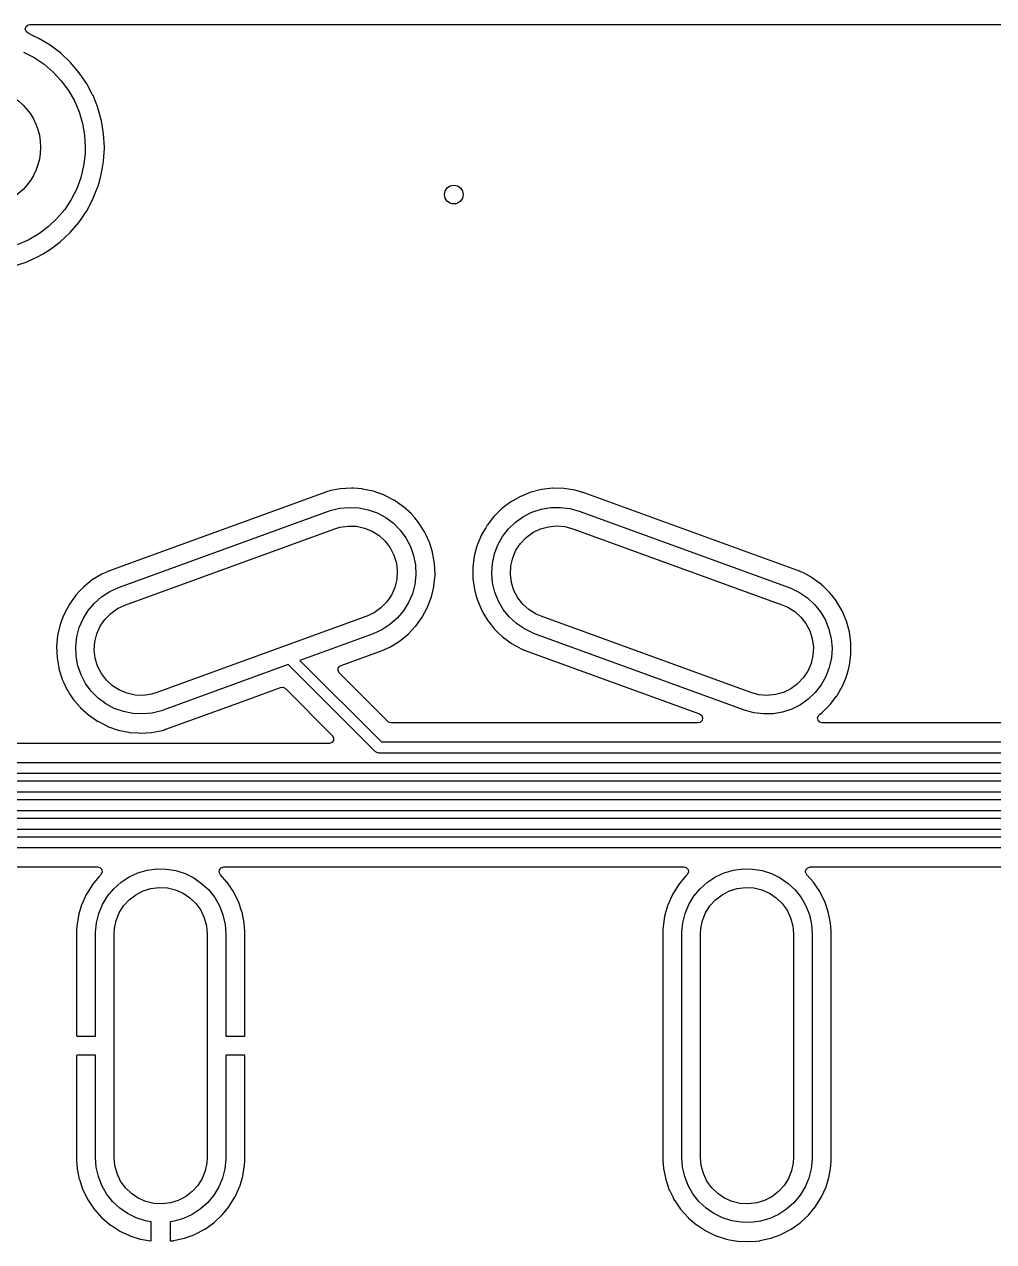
# Model space of a CAD drawing. Extents: x 14 to 417, y -165 to -100.
# Drawn here: x 140.86 to 166.9, y -132.26 to -99.57 of the extents above; entities that cross this region are included whole.
import ezdxf

# ---------------------------------------------------------------- set-up
doc = ezdxf.new("R2010")
doc.units = 0
doc.layers.add('BLACK', color=7, linetype='CONTINUOUS')

msp = doc.modelspace()

# ---------------------------------------------------------------- linework, layer by layer
at = {"layer": 'BLACK', "linetype": 'CONTINUOUS'}
for p, q in [((140.89, -99.6937), (140.911, -99.6257)), ((140.91, -99.762), (140.89, -99.6937)), ((140.911, -99.6257), (140.965, -99.5796)), ((140.965, -99.5796), (141.016, -99.5685)), ((141.016, -99.5685), (189.185, -99.5685)), ((140.963, -99.8088), (140.91, -99.762)), ((141.086, -99.866), (140.963, -99.8088)), ((141.256, -99.9445), (141.086, -99.866)), ((141.258, -99.9462), (141.256, -99.9445)), ((141.559, -100.128), (141.258, -99.9462)), ((141.258, -99.9462), (141.258, -99.9462)), ((140.839, -100.312), (141.125, -100.46)), ((141.562, -100.13), (141.559, -100.128)), ((141.559, -100.128), (141.559, -100.128)), ((141.847, -100.347), (141.562, -100.13)), ((142.107, -100.593), (141.847, -100.347)), ((141.125, -100.46), (141.393, -100.64)), ((141.393, -100.64), (141.638, -100.849)), ((142.339, -100.867), (142.107, -100.593)), ((141.638, -100.849), (141.857, -101.085)), ((142.54, -101.163), (142.339, -100.867)), ((141.857, -101.085), (142.048, -101.345)), ((142.048, -101.345), (142.208, -101.625)), ((142.542, -101.167), (142.54, -101.163)), ((142.678, -101.423), (142.542, -101.167)), ((142.542, -101.167), (142.542, -101.167)), ((142.208, -101.625), (142.334, -101.922)), ((142.708, -101.48), (142.678, -101.423)), ((142.709, -101.483), (142.708, -101.48)), ((142.837, -101.805), (142.709, -101.483)), ((142.334, -101.922), (142.426, -102.231)), ((142.84, -101.813), (142.837, -101.805)), ((142.936, -102.159), (142.84, -101.813)), ((142.426, -102.231), (142.481, -102.548)), ((142.994, -102.512), (142.936, -102.159)), ((142.481, -102.548), (142.5, -102.87)), ((143.013, -102.87), (142.994, -102.512)), ((142.5, -102.87), (142.494, -103.046)), ((142.992, -103.247), (143.013, -102.895)), ((143.013, -102.893), (143.013, -102.87)), ((143.013, -102.895), (143.013, -102.893)), ((142.494, -103.046), (142.456, -103.366)), ((142.973, -103.357), (142.991, -103.254)), ((142.991, -103.251), (142.992, -103.247)), ((142.991, -103.254), (142.991, -103.251)), ((142.991, -103.254), (142.991, -103.254)), ((142.456, -103.366), (142.38, -103.679)), ((142.879, -103.787), (142.931, -103.604)), ((142.931, -103.604), (142.973, -103.357)), ((142.38, -103.679), (142.27, -103.982)), ((142.787, -104.062), (142.832, -103.952)), ((142.832, -103.952), (142.833, -103.949)), ((142.832, -103.952), (142.832, -103.952)), ((142.833, -103.949), (142.843, -103.913)), ((142.843, -103.913), (142.879, -103.787)), ((142.125, -104.27), (141.948, -104.539)), ((142.27, -103.982), (142.125, -104.27)), ((142.53, -104.593), (142.696, -104.284)), ((142.696, -104.284), (142.698, -104.281)), ((142.698, -104.281), (142.787, -104.062)), ((141.948, -104.539), (141.741, -104.787)), ((142.432, -104.737), (142.526, -104.599)), ((142.526, -104.599), (142.528, -104.596)), ((142.526, -104.599), (142.526, -104.599)), ((142.528, -104.596), (142.53, -104.593)), ((142.53, -104.593), (142.53, -104.593)), ((141.741, -104.787), (141.507, -105.009)), ((142.091, -105.163), (142.325, -104.892)), ((142.325, -104.892), (142.432, -104.737)), ((141.249, -105.202), (140.971, -105.365)), ((141.507, -105.009), (141.249, -105.202)), ((141.83, -105.408), (142.091, -105.163)), ((140.971, -105.365), (140.676, -105.494)), ((141.543, -105.623), (141.599, -105.581)), ((141.599, -105.581), (141.742, -105.474)), ((141.742, -105.474), (141.83, -105.408)), ((140.909, -105.955), (141.235, -105.806)), ((141.235, -105.806), (141.349, -105.739)), ((141.349, -105.739), (141.54, -105.625)), ((141.54, -105.625), (141.543, -105.623)), ((141.54, -105.625), (141.54, -105.625)), ((140.569, -106.067), (140.909, -105.955)), ((148.962, -112.13), (143.591, -114.085)), ((148.963, -112.13), (148.962, -112.13)), ((148.962, -112.13), (148.962, -112.13)), ((149.011, -112.115), (148.963, -112.13)), ((149.05, -112.103), (149.011, -112.115)), ((149.053, -112.101), (149.05, -112.103)), ((149.05, -112.103), (149.05, -112.103)), ((149.347, -112.044), (149.053, -112.101)), ((149.647, -112.026), (149.347, -112.044)), ((149.701, -112.03), (149.647, -112.026)), ((149.942, -112.048), (149.701, -112.03)), ((149.946, -112.048), (149.942, -112.048)), ((149.942, -112.048), (149.942, -112.048)), ((149.95, -112.049), (149.946, -112.048)), ((150.236, -112.109), (149.95, -112.049)), ((149.95, -112.049), (149.95, -112.049)), ((150.24, -112.11), (150.236, -112.109)), ((150.236, -112.109), (150.236, -112.109)), ((150.335, -112.143), (150.24, -112.11)), ((154.469, -112.137), (154.339, -112.189)), ((154.474, -112.136), (154.469, -112.137)), ((154.756, -112.065), (154.474, -112.136)), ((154.474, -112.136), (154.474, -112.136)), ((154.76, -112.064), (154.756, -112.065)), ((154.756, -112.065), (154.756, -112.065)), ((154.764, -112.063), (154.76, -112.064)), ((155.054, -112.03), (154.764, -112.063)), ((155.058, -112.029), (155.054, -112.03)), ((155.054, -112.03), (155.054, -112.03)), ((155.063, -112.029), (155.058, -112.029)), ((155.354, -112.034), (155.063, -112.029)), ((155.358, -112.034), (155.354, -112.034)), ((155.655, -112.079), (155.358, -112.034)), ((155.659, -112.08), (155.655, -112.079)), ((155.856, -112.138), (155.659, -112.08)), ((155.659, -112.08), (155.659, -112.08)), ((155.87, -112.142), (155.856, -112.138)), ((155.872, -112.142), (155.87, -112.142)), ((161.683, -114.257), (155.872, -112.142)), ((155.872, -112.142), (155.872, -112.142)), ((150.518, -112.208), (150.335, -112.143)), ((150.523, -112.209), (150.518, -112.208)), ((150.527, -112.211), (150.523, -112.209)), ((150.786, -112.344), (150.527, -112.211)), ((150.527, -112.211), (150.527, -112.211)), ((150.79, -112.346), (150.786, -112.344)), ((150.794, -112.348), (150.79, -112.346)), ((151.034, -112.514), (150.794, -112.348)), ((150.794, -112.348), (150.794, -112.348)), ((153.929, -112.396), (153.69, -112.576)), ((153.986, -112.364), (153.929, -112.396)), ((154.187, -112.251), (153.986, -112.364)), ((154.191, -112.249), (154.187, -112.251)), ((154.187, -112.251), (154.187, -112.251)), ((154.195, -112.247), (154.191, -112.249)), ((154.339, -112.189), (154.195, -112.247)), ((154.195, -112.247), (154.195, -112.247)), ((143.394, -114.698), (149.033, -112.645)), ((149.033, -112.645), (149.076, -112.63)), ((149.076, -112.63), (149.327, -112.567)), ((149.327, -112.567), (149.585, -112.541)), ((149.585, -112.541), (149.844, -112.553)), ((149.844, -112.553), (150.099, -112.604)), ((150.099, -112.604), (150.343, -112.691)), ((150.343, -112.691), (150.571, -112.814)), ((151.037, -112.516), (151.034, -112.514)), ((151.034, -112.514), (151.034, -112.514)), ((151.259, -112.718), (151.037, -112.516)), ((151.262, -112.721), (151.259, -112.718)), ((151.352, -112.827), (151.262, -112.721)), ((151.262, -112.721), (151.262, -112.721)), ((153.474, -112.79), (153.305, -113.008)), ((153.476, -112.787), (153.474, -112.79)), ((153.474, -112.79), (153.474, -112.79)), ((153.501, -112.762), (153.476, -112.787)), ((153.585, -112.68), (153.501, -112.762)), ((153.69, -112.576), (153.585, -112.68)), ((154.056, -112.94), (154.268, -112.79)), ((154.268, -112.79), (154.499, -112.673)), ((154.499, -112.673), (154.746, -112.592)), ((154.746, -112.592), (155.001, -112.548)), ((155.001, -112.548), (155.261, -112.542)), ((155.261, -112.542), (155.518, -112.575)), ((155.518, -112.575), (155.767, -112.645)), ((155.767, -112.645), (161.406, -114.698)), ((143.565, -115.167), (149.204, -113.115)), ((149.204, -113.115), (149.341, -113.074)), ((149.341, -113.074), (149.561, -113.042)), ((149.561, -113.042), (149.783, -113.049)), ((149.783, -113.049), (150.001, -113.096)), ((150.001, -113.096), (150.206, -113.18)), ((150.571, -112.814), (150.779, -112.969)), ((150.779, -112.969), (150.962, -113.153)), ((151.453, -112.947), (151.352, -112.827)), ((151.455, -112.95), (151.453, -112.947)), ((151.612, -113.196), (151.455, -112.95)), ((153.255, -113.088), (153.147, -113.274)), ((153.292, -113.024), (153.255, -113.088)), ((153.305, -113.008), (153.292, -113.024)), ((153.71, -113.324), (153.868, -113.119)), ((153.868, -113.119), (154.056, -112.94)), ((154.525, -113.218), (154.725, -113.121)), ((154.725, -113.121), (154.939, -113.061)), ((154.939, -113.061), (155.16, -113.04)), ((155.16, -113.04), (155.382, -113.058)), ((155.382, -113.058), (155.596, -113.115)), ((155.596, -113.115), (161.235, -115.167)), ((150.206, -113.18), (150.394, -113.3)), ((150.394, -113.3), (150.557, -113.45)), ((150.962, -113.153), (151.115, -113.363)), ((151.115, -113.363), (151.236, -113.592)), ((151.615, -113.199), (151.612, -113.196)), ((151.612, -113.196), (151.612, -113.196)), ((151.656, -113.287), (151.615, -113.199)), ((151.74, -113.468), (151.656, -113.287)), ((153.141, -113.283), (153.026, -113.56)), ((153.147, -113.274), (153.141, -113.283)), ((153.583, -113.55), (153.71, -113.324)), ((154.192, -113.51), (154.346, -113.349)), ((154.346, -113.349), (154.525, -113.218)), ((150.557, -113.45), (150.691, -113.628)), ((150.691, -113.628), (150.792, -113.826)), ((151.236, -113.592), (151.321, -113.837)), ((151.741, -113.471), (151.74, -113.468)), ((151.74, -113.468), (151.74, -113.468)), ((151.743, -113.475), (151.741, -113.471)), ((151.828, -113.747), (151.743, -113.475)), ((151.743, -113.475), (151.743, -113.475)), ((151.831, -113.758), (151.828, -113.747)), ((151.882, -114.053), (151.831, -113.758)), ((153.013, -113.609), (152.948, -113.85)), ((153.025, -113.565), (153.013, -113.609)), ((153.026, -113.56), (153.025, -113.565)), ((153.025, -113.565), (153.025, -113.565)), ((153.491, -113.793), (153.583, -113.55)), ((153.981, -113.9), (154.069, -113.695)), ((154.069, -113.695), (154.192, -113.51)), ((143.591, -114.085), (143.149, -114.246)), ((150.792, -113.826), (150.856, -114.039)), ((150.856, -114.039), (150.881, -114.259)), ((151.321, -113.837), (151.37, -114.092)), ((151.37, -114.092), (151.38, -114.351)), ((151.894, -114.353), (151.882, -114.053)), ((152.948, -113.85), (152.91, -114.148)), ((153.419, -114.305), (153.436, -114.046)), ((153.436, -114.046), (153.491, -113.793)), ((153.931, -114.116), (153.981, -113.9)), ((142.944, -114.336), (142.688, -114.492)), ((143.036, -114.296), (142.944, -114.336)), ((143.147, -114.247), (143.036, -114.296)), ((143.149, -114.246), (143.147, -114.247)), ((143.147, -114.247), (143.147, -114.247)), ((150.881, -114.259), (150.866, -114.481)), ((151.38, -114.351), (151.352, -114.609)), ((151.866, -114.652), (151.894, -114.353)), ((152.91, -114.148), (152.91, -114.246)), ((152.91, -114.246), (152.911, -114.439)), ((153.44, -114.564), (153.419, -114.305)), ((153.92, -114.338), (153.931, -114.116)), ((153.948, -114.558), (153.92, -114.338)), ((161.684, -114.258), (161.683, -114.257)), ((161.683, -114.257), (161.683, -114.257)), ((161.685, -114.258), (161.684, -114.258)), ((161.715, -114.271), (161.685, -114.258)), ((161.685, -114.258), (161.685, -114.258)), ((161.771, -114.294), (161.715, -114.271)), ((161.87, -114.349), (161.771, -114.294)), ((162.03, -114.437), (161.87, -114.349)), ((142.452, -114.684), (142.348, -114.795)), ((142.455, -114.681), (142.452, -114.684)), ((142.452, -114.684), (142.452, -114.684)), ((142.688, -114.492), (142.455, -114.681)), ((143.158, -114.804), (143.394, -114.698)), ((150.813, -114.697), (150.722, -114.9)), ((150.866, -114.481), (150.813, -114.697)), ((151.352, -114.609), (151.286, -114.86)), ((151.798, -114.944), (151.86, -114.674)), ((151.86, -114.674), (151.865, -114.656)), ((151.865, -114.656), (151.866, -114.652)), ((152.911, -114.439), (152.911, -114.448)), ((152.911, -114.448), (152.952, -114.745)), ((152.952, -114.745), (152.953, -114.749)), ((152.953, -114.749), (152.953, -114.749)), ((152.953, -114.749), (152.993, -114.896)), ((153.5, -114.816), (153.44, -114.564)), ((154.015, -114.77), (153.948, -114.558)), ((161.406, -114.698), (161.448, -114.714)), ((161.448, -114.714), (161.682, -114.827)), ((162.033, -114.439), (162.03, -114.437)), ((162.03, -114.437), (162.03, -114.437)), ((162.037, -114.442), (162.033, -114.439)), ((162.271, -114.616), (162.037, -114.442)), ((162.037, -114.442), (162.037, -114.442)), ((162.274, -114.618), (162.271, -114.616)), ((162.271, -114.616), (162.271, -114.616)), ((162.277, -114.621), (162.274, -114.618)), ((162.336, -114.679), (162.277, -114.621)), ((162.277, -114.621), (162.277, -114.621)), ((162.489, -114.827), (162.336, -114.679)), ((142.249, -114.899), (142.073, -115.143)), ((142.348, -114.795), (142.249, -114.899)), ((142.745, -115.115), (142.94, -114.944)), ((142.94, -114.944), (143.158, -114.804)), ((150.597, -115.083), (150.441, -115.242)), ((150.722, -114.9), (150.597, -115.083)), ((151.286, -114.86), (151.183, -115.098)), ((151.722, -115.146), (151.766, -115.03)), ((151.766, -115.03), (151.798, -114.944)), ((152.993, -114.896), (153.031, -115.034)), ((153.031, -115.034), (153.149, -115.311)), ((153.596, -115.057), (153.5, -114.816)), ((153.727, -115.281), (153.596, -115.057)), ((154.118, -114.967), (154.015, -114.77)), ((154.255, -115.142), (154.118, -114.967)), ((161.682, -114.827), (161.896, -114.972)), ((161.896, -114.972), (162.087, -115.149)), ((162.492, -114.831), (162.489, -114.827)), ((162.548, -114.903), (162.492, -114.831)), ((162.492, -114.831), (162.492, -114.831)), ((162.675, -115.063), (162.548, -114.903)), ((162.677, -115.067), (162.675, -115.063)), ((162.773, -115.229), (162.677, -115.067)), ((162.677, -115.067), (162.677, -115.067)), ((141.93, -115.411), (141.899, -115.493)), ((141.932, -115.407), (141.93, -115.411)), ((141.93, -115.411), (141.93, -115.411)), ((142.073, -115.143), (141.932, -115.407)), ((142.441, -115.534), (142.577, -115.313)), ((142.577, -115.313), (142.745, -115.115)), ((143.027, -115.549), (143.183, -115.39)), ((143.183, -115.39), (143.364, -115.262)), ((143.364, -115.262), (143.565, -115.167)), ((150.26, -115.37), (150.059, -115.465)), ((150.441, -115.242), (150.26, -115.37)), ((151.047, -115.319), (150.879, -115.517)), ((151.183, -115.098), (151.047, -115.319)), ((151.551, -115.489), (151.692, -115.225)), ((151.692, -115.225), (151.722, -115.146)), ((153.149, -115.311), (153.151, -115.314)), ((153.151, -115.314), (153.151, -115.314)), ((153.151, -115.314), (153.208, -115.411)), ((153.208, -115.411), (153.301, -115.569)), ((153.889, -115.483), (153.727, -115.281)), ((154.42, -115.291), (154.255, -115.142)), ((154.609, -115.408), (154.42, -115.291)), ((154.741, -115.465), (154.609, -115.408)), ((161.235, -115.167), (161.367, -115.224)), ((161.367, -115.224), (161.556, -115.341)), ((161.556, -115.341), (161.721, -115.49)), ((162.087, -115.149), (162.249, -115.351)), ((162.249, -115.351), (162.38, -115.575)), ((162.827, -115.321), (162.773, -115.229)), ((162.945, -115.598), (162.827, -115.321)), ((141.826, -115.688), (141.758, -115.98)), ((141.899, -115.493), (141.826, -115.688)), ((142.338, -115.772), (142.441, -115.534)), ((142.811, -115.935), (142.902, -115.732)), ((142.902, -115.732), (143.027, -115.549)), ((150.059, -115.465), (144.42, -117.517)), ((150.684, -115.688), (150.466, -115.828)), ((150.879, -115.517), (150.684, -115.688)), ((151.172, -115.948), (151.372, -115.736)), ((151.372, -115.736), (151.375, -115.733)), ((151.372, -115.736), (151.372, -115.736)), ((151.375, -115.733), (151.551, -115.489)), ((153.301, -115.569), (153.372, -115.659)), ((153.372, -115.659), (153.484, -115.801)), ((154.08, -115.66), (153.889, -115.483)), ((154.294, -115.805), (154.08, -115.66)), ((160.38, -117.517), (154.741, -115.465)), ((161.721, -115.49), (161.858, -115.665)), ((161.858, -115.665), (161.961, -115.862)), ((162.38, -115.575), (162.476, -115.816)), ((162.946, -115.602), (162.945, -115.598)), ((163.023, -115.883), (162.946, -115.602)), ((162.946, -115.602), (162.946, -115.602)), ((141.758, -115.98), (141.73, -116.279)), ((142.244, -116.281), (142.272, -116.023)), ((142.272, -116.023), (142.338, -115.772)), ((142.758, -116.151), (142.811, -115.935)), ((150.23, -115.934), (148.263, -116.65)), ((150.466, -115.828), (150.23, -115.934)), ((150.936, -116.14), (151.169, -115.951)), ((151.169, -115.951), (151.172, -115.948)), ((153.484, -115.801), (153.484, -115.801)), ((153.484, -115.801), (153.487, -115.805)), ((153.487, -115.805), (153.576, -115.891)), ((153.576, -115.891), (153.699, -116.011)), ((153.699, -116.011), (153.699, -116.011)), ((153.699, -116.011), (153.702, -116.014)), ((153.702, -116.014), (153.705, -116.016)), ((153.705, -116.016), (153.705, -116.016)), ((153.705, -116.016), (153.939, -116.19)), ((154.528, -115.918), (154.294, -115.805)), ((154.57, -115.934), (154.528, -115.918)), ((160.209, -117.987), (154.57, -115.934)), ((161.961, -115.862), (162.028, -116.074)), ((162.476, -115.816), (162.536, -116.068)), ((163.024, -115.887), (163.023, -115.883)), ((163.023, -115.883), (163.023, -115.883)), ((163.065, -116.184), (163.024, -115.887)), ((141.73, -116.279), (141.742, -116.579)), ((142.254, -116.54), (142.244, -116.281)), ((142.743, -116.373), (142.758, -116.151)), ((142.768, -116.593), (142.743, -116.373)), ((149.372, -116.788), (150.473, -116.387)), ((150.473, -116.387), (150.475, -116.386)), ((150.473, -116.387), (150.473, -116.387)), ((150.475, -116.386), (150.477, -116.385)), ((150.477, -116.385), (150.617, -116.323)), ((150.477, -116.385), (150.477, -116.385)), ((150.617, -116.323), (150.68, -116.296)), ((150.68, -116.296), (150.936, -116.14)), ((153.939, -116.19), (153.939, -116.19)), ((153.939, -116.19), (153.943, -116.193)), ((153.943, -116.193), (153.946, -116.195)), ((153.946, -116.195), (153.946, -116.195)), ((153.946, -116.195), (154.086, -116.272)), ((154.086, -116.272), (154.205, -116.338)), ((154.205, -116.338), (154.261, -116.361)), ((154.261, -116.361), (154.291, -116.374)), ((154.291, -116.374), (154.291, -116.374)), ((154.291, -116.374), (154.292, -116.374)), ((154.292, -116.374), (154.293, -116.375)), ((154.293, -116.375), (154.293, -116.375)), ((154.293, -116.375), (158.999, -118.088)), ((162.028, -116.074), (162.056, -116.294)), ((162.056, -116.294), (162.045, -116.516)), ((162.536, -116.068), (162.557, -116.327)), ((162.557, -116.327), (162.54, -116.586)), ((163.065, -116.188), (163.065, -116.184)), ((163.065, -116.282), (163.065, -116.188)), ((163.065, -116.188), (163.065, -116.188)), ((163.066, -116.484), (163.065, -116.282)), ((141.742, -116.579), (141.742, -116.583)), ((141.742, -116.583), (141.79, -116.855)), ((142.303, -116.795), (142.254, -116.54)), ((142.832, -116.806), (142.768, -116.593)), ((148.263, -116.65), (150.453, -118.841)), ((162.045, -116.516), (161.995, -116.732)), ((162.54, -116.586), (162.485, -116.839)), ((163.028, -116.782), (163.066, -116.484)), ((141.79, -116.855), (141.793, -116.874)), ((141.793, -116.874), (141.794, -116.878)), ((141.794, -116.878), (141.794, -116.878)), ((141.794, -116.878), (141.881, -117.157)), ((142.388, -117.04), (142.303, -116.795)), ((142.509, -117.269), (142.388, -117.04)), ((142.933, -117.004), (142.832, -116.806)), ((143.067, -117.182), (142.933, -117.004)), ((147.951, -116.764), (144.591, -117.987)), ((150.284, -119.097), (147.951, -116.764)), ((149.292, -116.933), (149.297, -116.862)), ((149.326, -116.995), (149.292, -116.933)), ((149.297, -116.862), (149.34, -116.805)), ((150.626, -118.295), (149.326, -116.995)), ((149.34, -116.805), (149.372, -116.788)), ((161.907, -116.937), (161.784, -117.122)), ((161.995, -116.732), (161.907, -116.937)), ((162.485, -116.839), (162.393, -117.082)), ((162.955, -117.051), (162.987, -116.933)), ((162.987, -116.933), (163.028, -116.782)), ((141.881, -117.157), (141.883, -117.161)), ((141.883, -117.161), (141.884, -117.164)), ((141.884, -117.164), (141.884, -117.164)), ((141.884, -117.164), (141.925, -117.252)), ((141.925, -117.252), (142.009, -117.433)), ((142.662, -117.479), (142.509, -117.269)), ((143.23, -117.332), (143.067, -117.182)), ((143.418, -117.452), (143.23, -117.332)), ((161.63, -117.283), (161.451, -117.414)), ((161.784, -117.122), (161.63, -117.283)), ((162.266, -117.308), (162.108, -117.513)), ((162.393, -117.082), (162.266, -117.308)), ((162.795, -117.416), (162.832, -117.352)), ((162.832, -117.352), (162.835, -117.349)), ((162.832, -117.352), (162.832, -117.352)), ((162.835, -117.349), (162.836, -117.344)), ((162.836, -117.344), (162.946, -117.082)), ((162.946, -117.082), (162.95, -117.072)), ((162.95, -117.072), (162.955, -117.051)), ((142.009, -117.433), (142.012, -117.436)), ((142.012, -117.436), (142.012, -117.436)), ((142.012, -117.436), (142.099, -117.573)), ((142.099, -117.573), (142.171, -117.685)), ((142.171, -117.685), (142.197, -117.716)), ((142.845, -117.663), (142.662, -117.479)), ((143.053, -117.818), (142.845, -117.663)), ((143.623, -117.536), (143.418, -117.452)), ((143.841, -117.583), (143.623, -117.536)), ((144.063, -117.59), (143.841, -117.583)), ((144.283, -117.558), (144.063, -117.59)), ((144.42, -117.517), (144.283, -117.558)), ((146.822, -117.716), (147.746, -117.38)), ((147.746, -117.38), (147.816, -117.375)), ((147.816, -117.375), (147.878, -117.409)), ((147.878, -117.409), (149.136, -118.667)), ((160.594, -117.574), (160.38, -117.517)), ((160.816, -117.592), (160.594, -117.574)), ((161.037, -117.571), (160.816, -117.592)), ((161.251, -117.511), (161.037, -117.571)), ((161.451, -117.414), (161.251, -117.511)), ((161.92, -117.692), (161.708, -117.842)), ((162.108, -117.513), (161.92, -117.692)), ((162.509, -117.833), (162.681, -117.611)), ((162.681, -117.611), (162.684, -117.608)), ((162.681, -117.611), (162.681, -117.611)), ((162.684, -117.608), (162.795, -117.416)), ((142.197, -117.716), (142.362, -117.911)), ((142.362, -117.911), (142.362, -117.911)), ((142.362, -117.911), (142.365, -117.914)), ((142.365, -117.914), (142.587, -118.116)), ((143.281, -117.941), (143.053, -117.818)), ((143.525, -118.028), (143.281, -117.941)), ((144.548, -118.002), (144.297, -118.065)), ((144.591, -117.987), (144.548, -118.002)), ((144.662, -118.502), (146.822, -117.716)), ((160.458, -118.057), (160.209, -117.987)), ((161.477, -117.959), (161.23, -118.04)), ((161.708, -117.842), (161.477, -117.959)), ((162.286, -118.056), (162.5, -117.845)), ((162.5, -117.845), (162.509, -117.833)), ((142.587, -118.116), (142.59, -118.118)), ((142.59, -118.118), (142.59, -118.118)), ((142.59, -118.118), (142.83, -118.284)), ((142.83, -118.284), (142.83, -118.284)), ((142.83, -118.284), (142.834, -118.286)), ((142.834, -118.286), (142.838, -118.288)), ((142.838, -118.288), (143.097, -118.421)), ((143.78, -118.079), (143.525, -118.028)), ((144.039, -118.091), (143.78, -118.079)), ((144.297, -118.065), (144.039, -118.091)), ((150.647, -118.312), (150.626, -118.295)), ((150.715, -118.332), (150.647, -118.312)), ((158.956, -118.332), (150.715, -118.332)), ((159.018, -118.316), (158.956, -118.332)), ((158.999, -118.088), (159.057, -118.13)), ((159.067, -118.266), (159.018, -118.316)), ((159.057, -118.13), (159.082, -118.196)), ((159.082, -118.196), (159.067, -118.266)), ((160.715, -118.09), (160.458, -118.057)), ((160.975, -118.084), (160.715, -118.09)), ((161.23, -118.04), (160.975, -118.084)), ((162.171, -118.188), (162.201, -118.123)), ((162.181, -118.258), (162.171, -118.188)), ((162.228, -118.312), (162.181, -118.258)), ((162.201, -118.123), (162.22, -118.105)), ((162.22, -118.105), (162.286, -118.056)), ((162.296, -118.332), (162.228, -118.312)), ((167.899, -118.332), (162.296, -118.332)), ((143.097, -118.421), (143.097, -118.421)), ((143.097, -118.421), (143.101, -118.423)), ((143.101, -118.423), (143.384, -118.522)), ((143.384, -118.522), (143.388, -118.523)), ((143.388, -118.523), (143.388, -118.523)), ((143.388, -118.523), (143.674, -118.583)), ((143.674, -118.583), (143.674, -118.583)), ((143.674, -118.583), (143.678, -118.584)), ((143.678, -118.584), (143.682, -118.584)), ((143.682, -118.584), (143.682, -118.584)), ((143.682, -118.584), (143.92, -118.601)), ((143.92, -118.601), (143.977, -118.606)), ((143.977, -118.606), (144.277, -118.588)), ((144.277, -118.588), (144.571, -118.531)), ((144.571, -118.531), (144.625, -118.514)), ((144.625, -118.514), (144.659, -118.503)), ((144.659, -118.503), (144.661, -118.502)), ((144.659, -118.503), (144.659, -118.503)), ((144.661, -118.502), (144.662, -118.502)), ((144.662, -118.502), (144.662, -118.502)), ((149.136, -118.667), (149.17, -118.73)), ((149.047, -118.882), (125.866, -118.882)), ((149.056, -118.882), (149.047, -118.882)), ((149.123, -118.857), (149.056, -118.882)), ((149.165, -118.801), (149.123, -118.857)), ((149.17, -118.73), (149.165, -118.801)), ((150.453, -118.841), (187.626, -118.841)), ((150.302, -119.106), (150.284, -119.097)), ((150.316, -119.12), (150.302, -119.106)), ((150.335, -119.126), (150.316, -119.12)), ((150.352, -119.135), (150.335, -119.126)), ((150.371, -119.135), (150.352, -119.135)), ((150.391, -119.141), (150.371, -119.135)), ((187.564, -119.141), (150.391, -119.141)), ((125.603, -119.391), (187.47, -119.391)), ((100.703, -119.89), (187.263, -119.89)), ((187.408, -119.691), (125.541, -119.691)), ((187.201, -120.19), (100.64, -120.19)), ((75.8021, -120.39), (187.056, -120.39)), ((50.9016, -120.889), (186.849, -120.889)), ((186.994, -120.69), (75.74, -120.69)), ((186.787, -121.189), (50.8395, -121.189)), ((26.0011, -121.389), (186.643, -121.389)), ((186.58, -121.689), (25.939, -121.689)), ((136.574, -122.197), (142.828, -122.197)), ((142.828, -122.197), (142.896, -122.218)), ((142.896, -122.218), (142.943, -122.271)), ((142.943, -122.271), (142.953, -122.341)), ((144.162, -122.288), (144.419, -122.253)), ((144.419, -122.253), (144.679, -122.257)), ((144.679, -122.257), (144.935, -122.298)), ((146.101, -122.343), (146.11, -122.273)), ((146.11, -122.273), (146.155, -122.219)), ((146.155, -122.219), (146.225, -122.197)), ((146.225, -122.197), (158.575, -122.197)), ((158.575, -122.197), (158.643, -122.218)), ((158.643, -122.218), (158.69, -122.271)), ((158.69, -122.271), (158.7, -122.341)), ((159.91, -122.288), (160.167, -122.253)), ((160.167, -122.253), (160.427, -122.257)), ((160.427, -122.257), (160.683, -122.298)), ((161.849, -122.343), (161.858, -122.273)), ((161.858, -122.273), (161.904, -122.219)), ((161.904, -122.219), (161.974, -122.197)), ((161.974, -122.197), (168.228, -122.197)), ((142.874, -122.454), (142.689, -122.679)), ((142.879, -122.448), (142.874, -122.454)), ((142.914, -122.416), (142.879, -122.448)), ((142.923, -122.406), (142.914, -122.416)), ((142.953, -122.341), (142.923, -122.406)), ((143.461, -122.612), (143.678, -122.469)), ((143.678, -122.469), (143.913, -122.361)), ((143.913, -122.361), (144.162, -122.288)), ((144.935, -122.298), (145.182, -122.377)), ((145.182, -122.377), (145.414, -122.492)), ((145.414, -122.492), (145.627, -122.64)), ((146.131, -122.407), (146.101, -122.343)), ((146.307, -122.604), (146.131, -122.407)), ((146.312, -122.61), (146.307, -122.604)), ((158.624, -122.45), (158.434, -122.682)), ((158.627, -122.448), (158.624, -122.45)), ((158.661, -122.416), (158.627, -122.448)), ((158.627, -122.448), (158.627, -122.448)), ((158.671, -122.406), (158.661, -122.416)), ((158.7, -122.341), (158.671, -122.406)), ((159.209, -122.612), (159.426, -122.469)), ((159.426, -122.469), (159.661, -122.361)), ((159.661, -122.361), (159.91, -122.288)), ((160.683, -122.298), (160.93, -122.377)), ((160.93, -122.377), (161.162, -122.492)), ((161.162, -122.492), (161.375, -122.64)), ((161.88, -122.407), (161.849, -122.343)), ((162.058, -122.606), (161.88, -122.407)), ((142.684, -122.686), (142.53, -122.934)), ((142.689, -122.679), (142.684, -122.686)), ((143.101, -122.984), (143.267, -122.784)), ((143.267, -122.784), (143.461, -122.612)), ((143.856, -122.945), (144.054, -122.843)), ((144.054, -122.843), (144.266, -122.777)), ((144.266, -122.777), (144.487, -122.751)), ((144.487, -122.751), (144.709, -122.763)), ((144.709, -122.763), (144.925, -122.815)), ((144.925, -122.815), (145.128, -122.905)), ((145.128, -122.905), (145.313, -123.029)), ((145.627, -122.64), (145.816, -122.818)), ((145.816, -122.818), (145.977, -123.021)), ((146.476, -122.851), (146.312, -122.61)), ((146.48, -122.859), (146.476, -122.851)), ((146.61, -123.119), (146.48, -122.859)), ((158.434, -122.682), (158.275, -122.937)), ((158.849, -122.984), (159.015, -122.784)), ((159.015, -122.784), (159.209, -122.612)), ((159.604, -122.945), (159.802, -122.843)), ((159.802, -122.843), (160.014, -122.777)), ((160.014, -122.777), (160.235, -122.751)), ((160.235, -122.751), (160.457, -122.763)), ((160.457, -122.763), (160.673, -122.815)), ((160.673, -122.815), (160.876, -122.905)), ((160.876, -122.905), (161.061, -123.029)), ((161.375, -122.64), (161.564, -122.818)), ((161.564, -122.818), (161.725, -123.021)), ((162.06, -122.61), (162.058, -122.606)), ((162.112, -122.686), (162.06, -122.61)), ((162.06, -122.61), (162.06, -122.61)), ((162.226, -122.855), (162.112, -122.686)), ((162.228, -122.858), (162.226, -122.855)), ((162.27, -122.941), (162.228, -122.858)), ((162.228, -122.858), (162.228, -122.858)), ((142.404, -123.215), (142.32, -123.495)), ((142.407, -123.207), (142.404, -123.215)), ((142.526, -122.941), (142.407, -123.207)), ((142.53, -122.934), (142.526, -122.941)), ((142.866, -123.445), (142.967, -123.206)), ((142.967, -123.206), (143.101, -122.984)), ((143.412, -123.433), (143.53, -123.244)), ((143.53, -123.244), (143.68, -123.08)), ((143.68, -123.08), (143.856, -122.945)), ((145.313, -123.029), (145.472, -123.183)), ((145.472, -123.183), (145.602, -123.364)), ((145.977, -123.021), (146.106, -123.247)), ((146.106, -123.247), (146.2, -123.488)), ((146.614, -123.127), (146.61, -123.119)), ((146.709, -123.403), (146.614, -123.127)), ((158.151, -123.215), (158.07, -123.487)), ((158.152, -123.211), (158.151, -123.215)), ((158.275, -122.937), (158.152, -123.211)), ((158.614, -123.445), (158.715, -123.206)), ((158.715, -123.206), (158.849, -122.984)), ((159.16, -123.433), (159.278, -123.244)), ((159.278, -123.244), (159.428, -123.08)), ((159.428, -123.08), (159.604, -122.945)), ((161.061, -123.029), (161.22, -123.183)), ((161.22, -123.183), (161.35, -123.364)), ((161.725, -123.021), (161.854, -123.247)), ((161.854, -123.247), (161.948, -123.488)), ((162.361, -123.123), (162.27, -122.941)), ((162.458, -123.407), (162.361, -123.123)), ((142.319, -123.503), (142.273, -123.791)), ((142.32, -123.495), (142.319, -123.503)), ((142.803, -123.696), (142.866, -123.445)), ((143.329, -123.639), (143.412, -123.433)), ((145.602, -123.364), (145.698, -123.564)), ((145.698, -123.564), (145.756, -123.779)), ((146.2, -123.488), (146.257, -123.741)), ((146.711, -123.411), (146.709, -123.403)), ((146.768, -123.697), (146.711, -123.411)), ((158.062, -123.528), (158.02, -123.795)), ((158.066, -123.503), (158.062, -123.528)), ((158.067, -123.499), (158.066, -123.503)), ((158.066, -123.503), (158.066, -123.503)), ((158.07, -123.487), (158.067, -123.499)), ((158.551, -123.696), (158.614, -123.445)), ((159.077, -123.639), (159.16, -123.433)), ((161.35, -123.364), (161.446, -123.564)), ((161.446, -123.564), (161.504, -123.779)), ((161.948, -123.488), (162.005, -123.741)), ((162.518, -123.701), (162.458, -123.407)), ((142.272, -123.798), (142.268, -123.887)), ((142.268, -123.887), (142.268, -123.89)), ((142.268, -123.89), (142.268, -126.728)), ((142.273, -123.791), (142.272, -123.798)), ((142.777, -123.954), (142.803, -123.696)), ((143.276, -124), (143.284, -123.856)), ((143.284, -123.856), (143.329, -123.639)), ((145.756, -123.779), (145.776, -124)), ((146.257, -123.741), (146.276, -124)), ((146.769, -123.705), (146.768, -123.697)), ((146.784, -123.922), (146.769, -123.705)), ((158.02, -123.795), (158.016, -123.889)), ((158.016, -123.889), (158.016, -130.076)), ((158.525, -123.954), (158.551, -123.696)), ((159.024, -124), (159.032, -123.856)), ((159.032, -123.856), (159.077, -123.639)), ((161.504, -123.779), (161.524, -124)), ((162.005, -123.741), (162.024, -124)), ((162.532, -123.924), (162.518, -123.701)), ((142.776, -124), (142.777, -123.954)), ((142.776, -126.746), (142.776, -124)), ((143.276, -130), (143.276, -124)), ((145.776, -124), (145.776, -130)), ((146.276, -124), (146.276, -126.746)), ((146.784, -123.926), (146.784, -123.922)), ((146.784, -126.732), (146.784, -123.926)), ((158.524, -124), (158.525, -123.954)), ((158.524, -130), (158.524, -124)), ((159.024, -130), (159.024, -124)), ((161.524, -124), (161.524, -130)), ((162.024, -124), (162.024, -130)), ((162.532, -130.111), (162.532, -123.924)), ((142.268, -126.728), (142.272, -126.743)), ((142.272, -126.743), (142.274, -126.744)), ((142.274, -126.744), (142.282, -126.746)), ((142.282, -126.746), (142.776, -126.746)), ((146.276, -126.746), (146.766, -126.746)), ((146.766, -126.746), (146.781, -126.742)), ((146.781, -126.742), (146.782, -126.74)), ((146.782, -126.74), (146.784, -126.732)), ((142.27, -127.26), (142.268, -127.268)), ((142.268, -127.268), (142.268, -130.074)), ((142.271, -127.258), (142.27, -127.26)), ((142.286, -127.254), (142.271, -127.258)), ((142.776, -127.254), (142.286, -127.254)), ((142.776, -130), (142.776, -127.254)), ((146.77, -127.254), (146.276, -127.254)), ((146.276, -127.254), (146.276, -130)), ((146.778, -127.256), (146.77, -127.254)), ((146.78, -127.257), (146.778, -127.256)), ((146.784, -127.272), (146.78, -127.257)), ((146.784, -130.11), (146.784, -127.272)), ((142.268, -130.074), (142.268, -130.078)), ((142.268, -130.078), (142.283, -130.295)), ((142.795, -130.259), (142.776, -130)), ((143.296, -130.221), (143.276, -130)), ((145.776, -130), (145.768, -130.144)), ((146.275, -130.046), (146.249, -130.304)), ((146.276, -130), (146.275, -130.046)), ((146.78, -130.202), (146.784, -130.113)), ((146.784, -130.113), (146.784, -130.11)), ((158.016, -130.076), (158.03, -130.299)), ((158.543, -130.259), (158.524, -130)), ((159.044, -130.221), (159.024, -130)), ((161.524, -130), (161.516, -130.144)), ((162.023, -130.046), (161.997, -130.304)), ((162.024, -130), (162.023, -130.046)), ((162.528, -130.205), (162.532, -130.111)), ((142.283, -130.295), (142.284, -130.303)), ((142.284, -130.303), (142.341, -130.589)), ((142.852, -130.512), (142.795, -130.259)), ((143.354, -130.436), (143.296, -130.221)), ((143.45, -130.636), (143.354, -130.436)), ((145.723, -130.361), (145.64, -130.567)), ((145.768, -130.144), (145.723, -130.361)), ((146.249, -130.304), (146.186, -130.555)), ((146.733, -130.497), (146.779, -130.209)), ((146.779, -130.209), (146.78, -130.202)), ((158.03, -130.299), (158.09, -130.593)), ((158.6, -130.512), (158.543, -130.259)), ((159.102, -130.436), (159.044, -130.221)), ((159.198, -130.636), (159.102, -130.436)), ((161.471, -130.361), (161.388, -130.567)), ((161.516, -130.144), (161.471, -130.361)), ((161.997, -130.304), (161.934, -130.555)), ((162.482, -130.497), (162.513, -130.303)), ((162.513, -130.303), (162.528, -130.205)), ((142.341, -130.589), (142.343, -130.597)), ((142.343, -130.597), (142.438, -130.873)), ((142.946, -130.753), (142.852, -130.512)), ((143.075, -130.979), (142.946, -130.753)), ((143.58, -130.817), (143.45, -130.636)), ((145.522, -130.756), (145.372, -130.92)), ((145.64, -130.567), (145.522, -130.756)), ((146.186, -130.555), (146.085, -130.794)), ((146.648, -130.785), (146.732, -130.505)), ((146.732, -130.505), (146.733, -130.497)), ((158.09, -130.593), (158.187, -130.877)), ((158.694, -130.753), (158.6, -130.512)), ((158.823, -130.979), (158.694, -130.753)), ((159.328, -130.817), (159.198, -130.636)), ((161.27, -130.756), (161.12, -130.92)), ((161.388, -130.567), (161.27, -130.756)), ((161.934, -130.555), (161.833, -130.794)), ((162.396, -130.789), (162.469, -130.544)), ((162.469, -130.544), (162.48, -130.505)), ((162.48, -130.505), (162.481, -130.501)), ((162.48, -130.505), (162.48, -130.505)), ((162.481, -130.501), (162.482, -130.497)), ((142.438, -130.873), (142.442, -130.881)), ((142.442, -130.881), (142.572, -131.141)), ((143.236, -131.182), (143.075, -130.979)), ((143.739, -130.971), (143.58, -130.817)), ((143.924, -131.095), (143.739, -130.971)), ((144.127, -131.185), (143.924, -131.095)), ((145.196, -131.055), (144.998, -131.157)), ((145.372, -130.92), (145.196, -131.055)), ((145.951, -131.016), (145.785, -131.216)), ((146.085, -130.794), (145.951, -131.016)), ((146.368, -131.314), (146.522, -131.066)), ((146.522, -131.066), (146.526, -131.059)), ((146.526, -131.059), (146.645, -130.793)), ((146.645, -130.793), (146.648, -130.785)), ((158.187, -130.877), (158.189, -130.881)), ((158.189, -130.881), (158.189, -130.881)), ((158.189, -130.881), (158.278, -131.059)), ((158.278, -131.059), (158.322, -131.145)), ((158.984, -131.182), (158.823, -130.979)), ((159.487, -130.971), (159.328, -130.817)), ((159.672, -131.095), (159.487, -130.971)), ((159.875, -131.185), (159.672, -131.095)), ((160.944, -131.055), (160.746, -131.157)), ((161.12, -130.92), (160.944, -131.055)), ((161.699, -131.016), (161.533, -131.216)), ((161.833, -130.794), (161.699, -131.016)), ((162.114, -131.318), (162.273, -131.063)), ((162.273, -131.063), (162.396, -130.789)), ((142.572, -131.141), (142.576, -131.149)), ((142.576, -131.149), (142.74, -131.39)), ((142.74, -131.39), (142.745, -131.396)), ((142.745, -131.396), (142.94, -131.614)), ((143.425, -131.36), (143.236, -131.182)), ((143.638, -131.508), (143.425, -131.36)), ((144.343, -131.237), (144.127, -131.185)), ((144.565, -131.249), (144.343, -131.237)), ((144.786, -131.223), (144.565, -131.249)), ((144.998, -131.157), (144.786, -131.223)), ((145.591, -131.388), (145.374, -131.531)), ((145.785, -131.216), (145.591, -131.388)), ((146.178, -131.546), (146.363, -131.321)), ((146.363, -131.321), (146.368, -131.314)), ((158.322, -131.145), (158.324, -131.149)), ((158.324, -131.149), (158.436, -131.314)), ((158.436, -131.314), (158.49, -131.394)), ((158.49, -131.394), (158.69, -131.617)), ((159.173, -131.36), (158.984, -131.182)), ((159.386, -131.508), (159.173, -131.36)), ((160.091, -131.237), (159.875, -131.185)), ((160.313, -131.249), (160.091, -131.237)), ((160.534, -131.223), (160.313, -131.249)), ((160.746, -131.157), (160.534, -131.223)), ((161.339, -131.388), (161.122, -131.531)), ((161.533, -131.216), (161.339, -131.388)), ((161.924, -131.55), (162.114, -131.318)), ((142.94, -131.614), (142.946, -131.62)), ((142.946, -131.62), (143.167, -131.809)), ((143.87, -131.623), (143.638, -131.508)), ((144.117, -131.702), (143.87, -131.623)), ((144.272, -131.727), (144.117, -131.702)), ((144.272, -132.229), (144.272, -131.727)), ((144.89, -131.712), (144.78, -131.727)), ((144.78, -131.727), (144.78, -132.226)), ((145.139, -131.639), (144.89, -131.712)), ((145.374, -131.531), (145.139, -131.639)), ((145.715, -131.925), (145.953, -131.756)), ((145.953, -131.756), (145.959, -131.751)), ((145.959, -131.751), (146.173, -131.552)), ((146.173, -131.552), (146.178, -131.546)), ((158.69, -131.617), (158.693, -131.62)), ((158.693, -131.62), (158.693, -131.62)), ((158.693, -131.62), (158.915, -131.81)), ((159.618, -131.623), (159.386, -131.508)), ((159.865, -131.702), (159.618, -131.623)), ((160.121, -131.743), (159.865, -131.702)), ((160.381, -131.747), (160.121, -131.743)), ((160.638, -131.712), (160.381, -131.747)), ((160.887, -131.639), (160.638, -131.712)), ((161.122, -131.531), (160.887, -131.639)), ((161.46, -131.928), (161.705, -131.754)), ((161.705, -131.754), (161.924, -131.55)), ((143.167, -131.809), (143.174, -131.814)), ((143.174, -131.814), (143.418, -131.973)), ((143.418, -131.973), (143.426, -131.977)), ((143.426, -131.977), (143.689, -132.102)), ((145.169, -132.17), (145.443, -132.069)), ((145.443, -132.069), (145.45, -132.065)), ((145.45, -132.065), (145.708, -131.929)), ((145.708, -131.929), (145.715, -131.925)), ((158.915, -131.81), (158.915, -131.81)), ((158.915, -131.81), (158.918, -131.812)), ((158.918, -131.812), (158.922, -131.815)), ((158.922, -131.815), (158.922, -131.815)), ((158.922, -131.815), (159.166, -131.974)), ((159.166, -131.974), (159.166, -131.974)), ((159.166, -131.974), (159.17, -131.976)), ((159.17, -131.976), (159.441, -132.105)), ((161.093, -132.105), (161.195, -132.068)), ((161.195, -132.068), (161.198, -132.066)), ((161.198, -132.066), (161.456, -131.93)), ((161.198, -132.066), (161.198, -132.066)), ((161.456, -131.93), (161.46, -131.928)), ((161.456, -131.93), (161.456, -131.93)), ((143.689, -132.102), (143.697, -132.105)), ((143.697, -132.105), (143.975, -132.195)), ((143.975, -132.195), (143.983, -132.197)), ((143.983, -132.197), (144.254, -132.245)), ((144.254, -132.245), (144.267, -132.244)), ((144.267, -132.244), (144.272, -132.229)), ((144.78, -132.226), (144.784, -132.241)), ((144.784, -132.241), (144.796, -132.243)), ((144.796, -132.243), (144.868, -132.237)), ((144.868, -132.237), (144.876, -132.236)), ((144.876, -132.236), (145.161, -132.172)), ((145.161, -132.172), (145.169, -132.17)), ((159.441, -132.105), (159.445, -132.106)), ((159.445, -132.106), (159.445, -132.106)), ((159.445, -132.106), (159.722, -132.195)), ((159.722, -132.195), (159.726, -132.196)), ((159.726, -132.196), (159.807, -132.211)), ((159.807, -132.211), (160.018, -132.249)), ((160.018, -132.249), (160.018, -132.249)), ((160.018, -132.249), (160.022, -132.249)), ((160.022, -132.249), (160.026, -132.25)), ((160.026, -132.25), (160.026, -132.25)), ((160.026, -132.25), (160.317, -132.263)), ((160.317, -132.263), (160.317, -132.263)), ((160.317, -132.263), (160.321, -132.263)), ((160.321, -132.263), (160.326, -132.263)), ((160.326, -132.263), (160.516, -132.246)), ((160.326, -132.263), (160.326, -132.263)), ((160.516, -132.246), (160.62, -132.237)), ((160.62, -132.237), (160.624, -132.236)), ((160.624, -132.236), (160.909, -132.172)), ((160.624, -132.236), (160.624, -132.236)), ((160.909, -132.172), (160.913, -132.171)), ((160.909, -132.172), (160.909, -132.172)), ((160.913, -132.171), (160.918, -132.17)), ((160.918, -132.17), (161.093, -132.105))]:
    msp.add_line(p, q, dxfattribs=at)
at = {"layer": 'BLACK'}
for centre, radius in [((139.7, -102.87), 1.6), ((152.4, -104.14), 0.25)]:
    msp.add_circle(centre, radius, dxfattribs=at)

doc.saveas('drawing.dxf')
